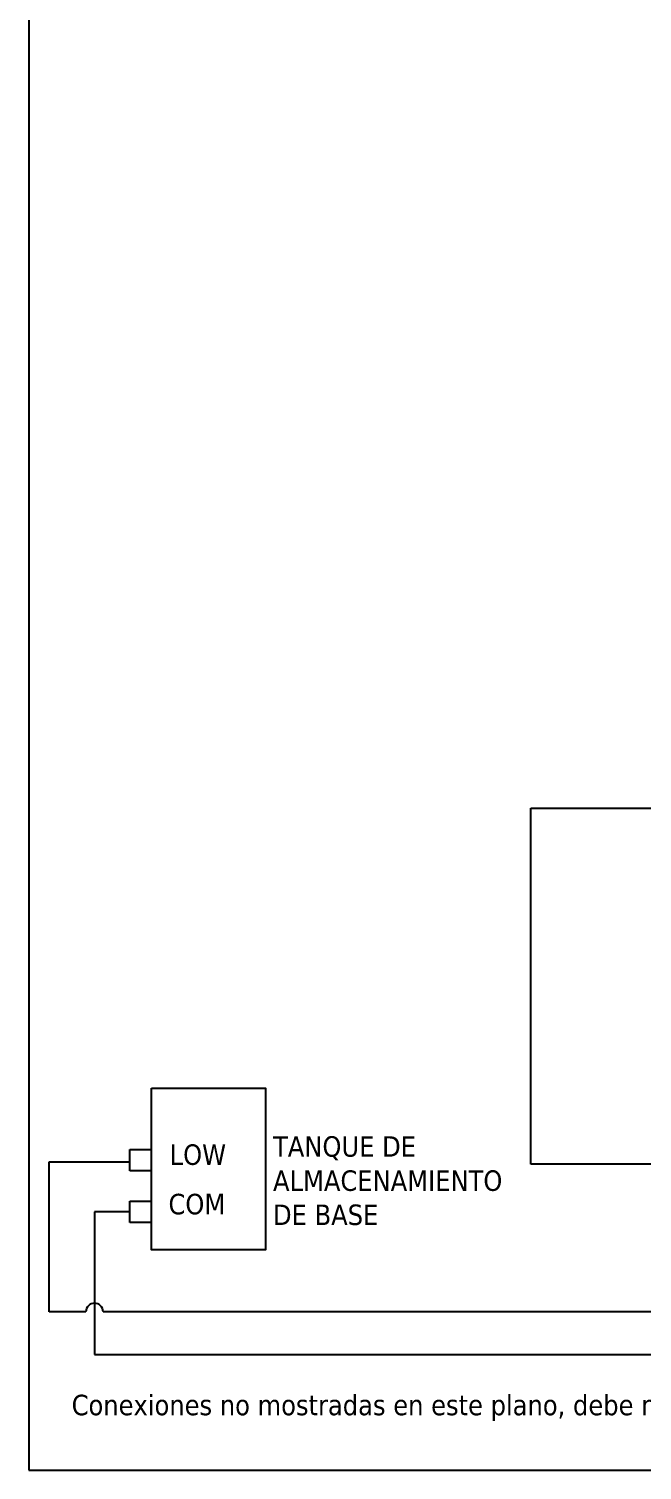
# Model space of a CAD drawing. Header units: millimetres. Extents: x 123.5 to 144.3, y 105.4 to 121.6.
# Drawn here: x 123.51 to 127.1, y 105.41 to 113.84 of the extents above; entities that cross this region are included whole.
import ezdxf

# ---------------------------------------------------------------- set-up
doc = ezdxf.new("R2010")
doc.units = ezdxf.units.MM
for name, color, linetype in [('DESC', 250, 'Continuous'), ('SYMS', 7, 'Continuous'), ('WIRES', 7, 'Continuous')]:
    doc.layers.add(name, color=color, linetype=linetype)
doc.styles.get("Standard").update_dxf_attribs({"font": 'tahoma.ttf'})
doc.styles.add('WD', font='romans.shx')

# ---------------------------------------------------------------- blocks, each defined once
blk = doc.blocks.new('HT0_01')
for p, q in [((-0.0625, 0.0625), (0.0625, 0.0625)), ((-0.0625, -0.0625), (-0.0625, 0.0625)), ((0.0625, 0.0625), (0.0625, -0.0625)), ((0.0625, -0.0625), (-0.0625, -0.0625))]:
    blk.add_line(p, q)
at = {"style": 'WD', "flags": 1}
for tag, p in [('X4TERM01', (-0.0625, 0)), ('X2TERM01', (0, 0.0625)), ('X1TERM01', (0.0625, 0)), ('X8TERM01', (0, -0.0625))]:
    blk.add_attdef(tag, p, '', height=0.01, dxfattribs=at)

msp = doc.modelspace()

# ---------------------------------------------------------------- linework, layer by layer
at = {"color": 7, "linetype": 'Continuous'}
for p, q in [((123.5055, 121.5905), (123.5055, 105.4055)), ((123.5055, 105.4055), (144.2555, 105.4055))]:
    msp.add_line(p, q, dxfattribs=at)
at = {"layer": 'DESC'}
msp.add_lwpolyline([(124.2229, 107.6428), (124.8921, 107.6428), (124.8921, 106.6957), (124.2229, 106.6957)], close=True, dxfattribs=at)
at = {"layer": 'WIRES'}
for p, q in [((126.4441, 107.1968), (126.4441, 109.2819)), ((126.4441, 109.2819), (127.8176, 109.2819)), ((123.625, 106.3332), (123.625, 107.2107)), ((123.625, 107.2107), (124.0962, 107.2107)), ((134.3391, 107.1968), (126.4441, 107.1968)), ((124.0962, 106.9181), (123.8899, 106.9181)), ((123.8899, 106.9181), (123.8899, 106.0825)), ((123.8399, 106.3332), (123.625, 106.3332)), ((129.1657, 106.3332), (123.9399, 106.3332)), ((123.8899, 106.0825), (129.2157, 106.0825))]:
    msp.add_line(p, q, dxfattribs=at)
msp.add_arc((123.8899, 106.3332), 0.05, 0, 180, dxfattribs=at)

# ---------------------------------------------------------------- block references
at = {"layer": 'SYMS'}
for p in [(124.1587, 107.2213), (124.1587, 106.9181)]:
    msp.add_blockref('HT0_01', p, dxfattribs=at)

# ---------------------------------------------------------------- texts
at = {"char_height": 0.12, "attachment_point": 1}
for s, width, insert in [('TANQUE DE ALMACENAMIENTO DE BASE', 1.308366, (124.9352, 107.3609)), ('LOW', 0.49088, (124.3299, 107.313)), ('COM', 0.49088, (124.323, 107.0235)), ('Conexiones no mostradas en este plano, debe referirse a esquema electronico', 9.456212, (123.7561, 105.8471))]:
    msp.add_mtext_dynamic_manual_height_columns(s, width=width, gutter_width=0.05, heights=[0], dxfattribs=dict(at, insert=insert))

doc.saveas('drawing.dxf')
